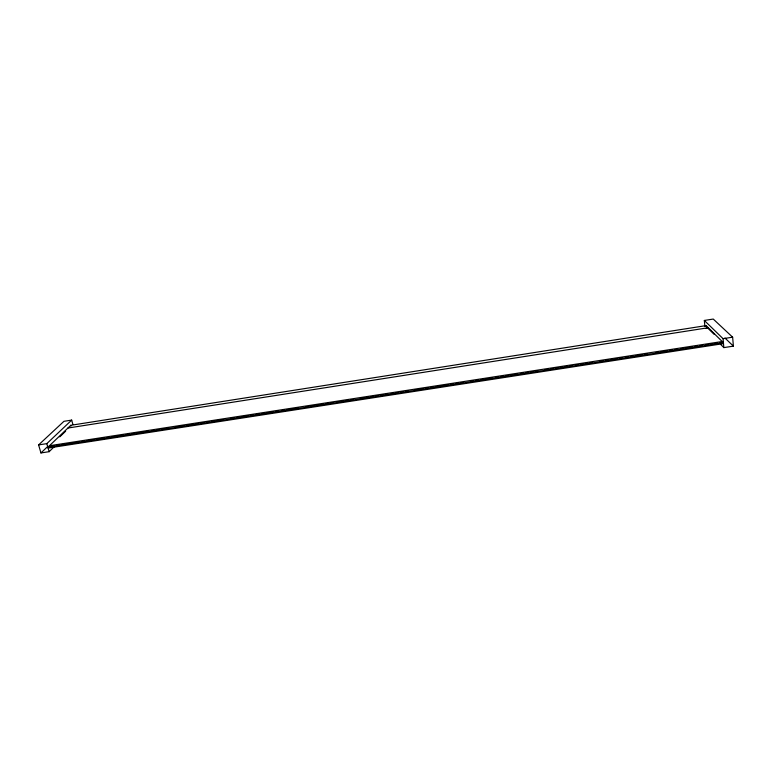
<?xml version="1.0" encoding="UTF-8"?>
<svg xmlns="http://www.w3.org/2000/svg" width="772" height="772" viewBox="0 0 772 772"><rect width="100%" height="100%" fill="white"/><g stroke="black" fill="none" stroke-linecap="round" stroke-linejoin="round"><path stroke-width="1.16" d="M72.896 424.446L71.68 420.103L63.951 421.319L38.6 444.913L40.955 452.942L49.147 451.678L54.252 446.718M49.688 446.534L48.096 448.069L723.489 343.598L722.283 342.401L719.9 342.768M59.762 436.865L65.63 431.22M40.955 452.942L47.893 446.312M70.792 425.295L47.864 447.258L723.412 342.7L706.071 325.61L70.792 425.295L71.005 426.057M38.6 444.913L46.812 443.639L71.68 420.103M704.894 326.45L704.334 320.457L713.251 319.058L732.628 337.181L733.4 346.145L723.846 347.612L720.44 344.206M67.936 428.035L708.223 327.733M705.888 328.525L708.262 328.158M704.334 320.457L723.055 338.667L732.628 337.181M49.456 445.733L722.206 341.513M52.062 446.168L54.445 445.801M56.829 445.434L59.212 445.068M61.586 444.691L63.97 444.325M66.353 443.958L68.737 443.591M71.111 443.224L74.681 442.665M77.065 442.298L79.448 441.931M81.832 441.565L84.206 441.198M86.589 440.822L88.973 440.455M91.347 440.088L93.73 439.722M97.301 439.162L99.684 438.795M102.068 438.428L104.442 438.062M106.826 437.695L109.209 437.319M111.593 436.952L113.966 436.585M116.35 436.219L118.734 435.852M121.108 435.476L123.491 435.109M125.875 434.742L129.445 434.192M131.829 433.825L134.203 433.449M136.586 433.082L138.97 432.716M141.353 432.349L143.727 431.982M146.111 431.606L148.494 431.239M152.065 430.689L154.448 430.322M156.822 429.946L159.206 429.579M161.589 429.213L163.963 428.846M166.347 428.479L168.73 428.103M175.871 427.003L184.209 425.71M186.583 425.343L188.966 424.976M191.35 424.61L193.733 424.233M196.107 423.867L198.491 423.5M200.874 423.133L204.445 422.573M206.819 422.207L209.202 421.84M211.586 421.473L213.969 421.107M216.343 420.73L218.727 420.364M221.11 419.997L223.494 419.63M230.635 418.52L234.205 417.97M236.589 417.604L238.963 417.237M241.346 416.861L243.73 416.494M246.104 416.127L248.487 415.761M250.871 415.394L253.255 415.018M255.628 414.651L259.199 414.101M261.583 413.734L263.966 413.358M266.35 412.991L268.724 412.624M271.107 412.258L273.491 411.891M275.865 411.515L278.248 411.148M281.819 410.598L284.202 410.231M286.586 409.864L288.96 409.488M291.343 409.121L293.727 408.755M296.11 408.388L298.484 408.021M305.635 406.912L308.009 406.545M310.392 406.178L313.963 405.618M316.346 405.252L318.72 404.885M321.104 404.518L323.487 404.142M325.871 403.775L328.245 403.409M330.628 403.042L333.012 402.675M336.582 402.115L338.966 401.749M341.34 401.382L343.723 401.015M346.107 400.649L348.49 400.272M350.864 399.906L353.248 399.539M360.389 398.429L363.959 397.879M366.343 397.512L368.726 397.146M371.1 396.769L373.484 396.403M375.868 396.036L378.251 395.669M380.625 395.303L383.008 394.926M385.392 394.56L387.766 394.193M391.346 393.643L393.72 393.276M396.104 392.9L398.487 392.533M400.861 392.166L403.245 391.8M405.628 391.433L408.012 391.057M415.153 389.957L418.723 389.406M421.107 389.03L423.481 388.663M425.864 388.297L428.248 387.93M430.622 387.563L433.005 387.187M435.389 386.82L437.772 386.454M440.146 386.087L443.717 385.527M446.1 385.16L448.484 384.794M450.867 384.427L453.241 384.06M455.625 383.684L458.008 383.317M460.392 382.951L462.766 382.584M471.103 381.291L473.477 380.924M475.861 380.557L478.244 380.191M480.628 379.814L483.002 379.448M485.385 379.081L487.769 378.714M490.152 378.348L492.526 377.971M496.097 377.421L498.48 377.054M500.864 376.688L503.248 376.311M505.621 375.945L508.005 375.578M510.388 375.211L512.762 374.845M515.146 374.468L517.529 374.102M521.1 373.552L523.484 373.185M525.857 372.818L528.241 372.442M530.625 372.075L533.008 371.708M535.382 371.342L537.766 370.975M544.907 369.865L548.477 369.315M550.861 368.939L553.244 368.572M555.618 368.205L558.002 367.839M560.385 367.472L562.769 367.096M565.143 366.729L567.526 366.362M569.91 365.996L572.293 365.629M575.864 365.069L578.238 364.702M580.621 364.336L583.005 363.969M585.379 363.602L587.762 363.226M590.146 362.859L592.529 362.493M599.67 361.383L603.241 360.833M605.624 360.466L607.998 360.099M610.382 359.723L612.765 359.356M615.149 358.99L617.523 358.623M619.906 358.256L622.29 357.88M625.86 357.33L628.234 356.963M630.618 356.596L633.001 356.23M635.385 355.853L637.759 355.487M640.142 355.12L642.526 354.753M644.909 354.387L647.283 354.01M655.621 352.727L658.005 352.35M660.378 351.984L662.762 351.617M665.146 351.25L667.519 350.884M669.903 350.507L672.287 350.141M674.67 349.774L677.044 349.407M680.614 348.857L682.998 348.481M685.382 348.114L687.765 347.747M690.139 347.381L692.523 347.014M694.906 346.638L697.28 346.271M699.664 345.904L702.047 345.538M705.618 344.978L708.001 344.611M710.375 344.244L712.759 343.878M715.142 343.511L717.526 343.135M724.966 338.02L733.4 346.145M714.061 334.266L706.148 326.45L706.071 325.61M46.812 443.639L49.147 451.678M723.055 338.667L723.846 347.612"/></g></svg>
